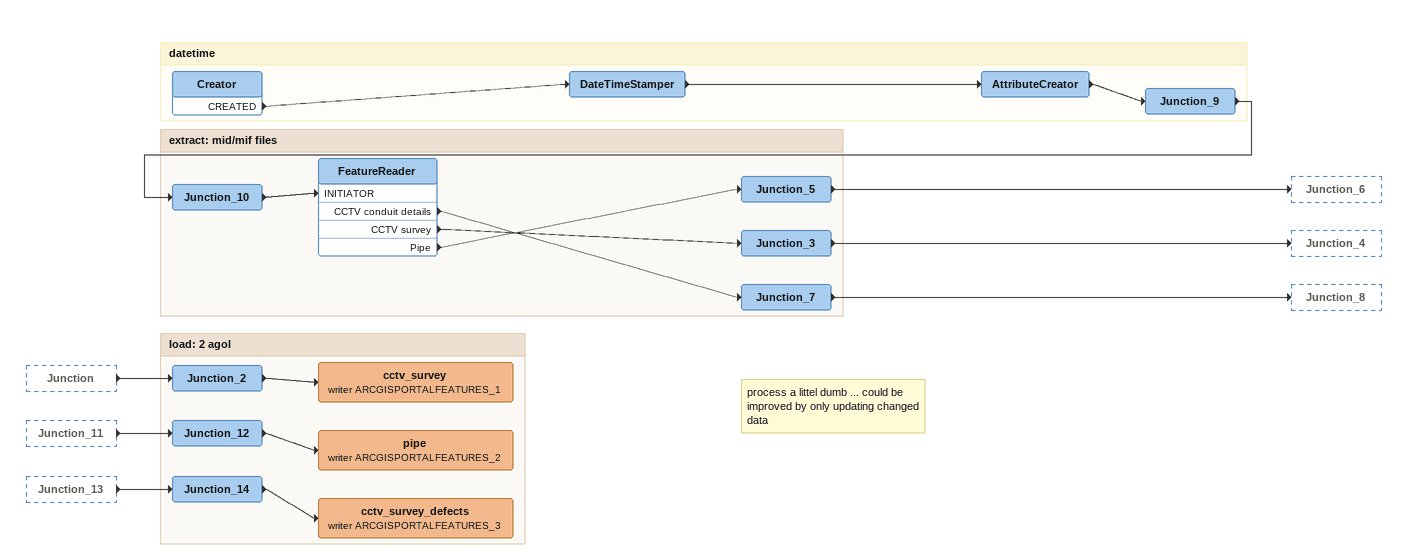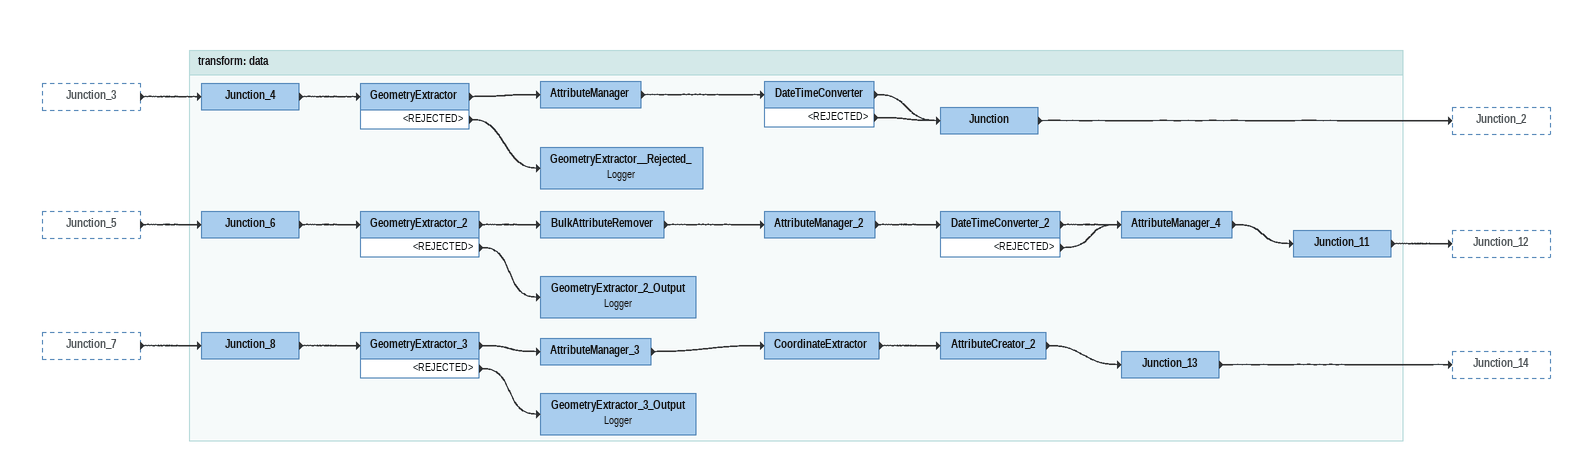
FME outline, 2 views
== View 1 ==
Junction [outside]
    -> Junction_2
Junction_11 [outside]
    -> Junction_12
Junction_13 [outside]
    -> Junction_14
Note: process a littel dumb ... could be improved by only updating changed data

Bookmark: datetime
Creator
    CREATED -> DateTimeStamper
DateTimeStamper
    -> AttributeCreator
AttributeCreator
    -> Junction_9
Junction_9
    -> Junction_10

Bookmark: extract: mid/mif files
Junction_10
    -> FeatureReader [INITIATOR]
FeatureReader
    CCTV conduit details -> Junction_7
    CCTV survey -> Junction_3
    Pipe -> Junction_5
Junction_5
    -> Junction_6
Junction_3
    -> Junction_4
Junction_7
    -> Junction_8

Bookmark: load: 2 agol
Junction_12
    -> pipe (writer ARCGISPORTALFEATURES_2)
pipe (writer ARCGISPORTALFEATURES_2)
Junction_2
    -> cctv_survey (writer ARCGISPORTALFEATURES_1)
cctv_survey (writer ARCGISPORTALFEATURES_1)
Junction_14
    -> cctv_survey_defects (writer ARCGISPORTALFEATURES_3)
cctv_survey_defects (writer ARCGISPORTALFEATURES_3)

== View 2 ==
Junction_3 [outside]
    -> Junction_4
Junction_5 [outside]
    -> Junction_6
Junction_7 [outside]
    -> Junction_8

Bookmark: transform: data
Junction_6
    -> GeometryExtractor_2
GeometryExtractor_2
    -> BulkAttributeRemover
    <REJECTED> -> GeometryExtractor_2_Output
BulkAttributeRemover
    -> AttributeManager_2
AttributeManager_2
    -> DateTimeConverter_2
DateTimeConverter_2
    -> AttributeManager_4
    <REJECTED> -> AttributeManager_4
AttributeManager_4
    -> Junction_11
Junction_11
    -> Junction_12
GeometryExtractor_2_Output: Logger
Junction_4
    -> GeometryExtractor
GeometryExtractor
    -> AttributeManager
    <REJECTED> -> GeometryExtractor__Rejected_
AttributeManager
    -> DateTimeConverter
DateTimeConverter
    -> Junction
    <REJECTED> -> Junction
Junction
    -> Junction_2
GeometryExtractor__Rejected_: Logger
Junction_8
    -> GeometryExtractor_3
GeometryExtractor_3
    -> AttributeManager_3
    <REJECTED> -> GeometryExtractor_3_Output
AttributeManager_3
    -> CoordinateExtractor
CoordinateExtractor
    -> AttributeCreator_2
AttributeCreator_2
    -> Junction_13
Junction_13
    -> Junction_14
GeometryExtractor_3_Output: Logger
